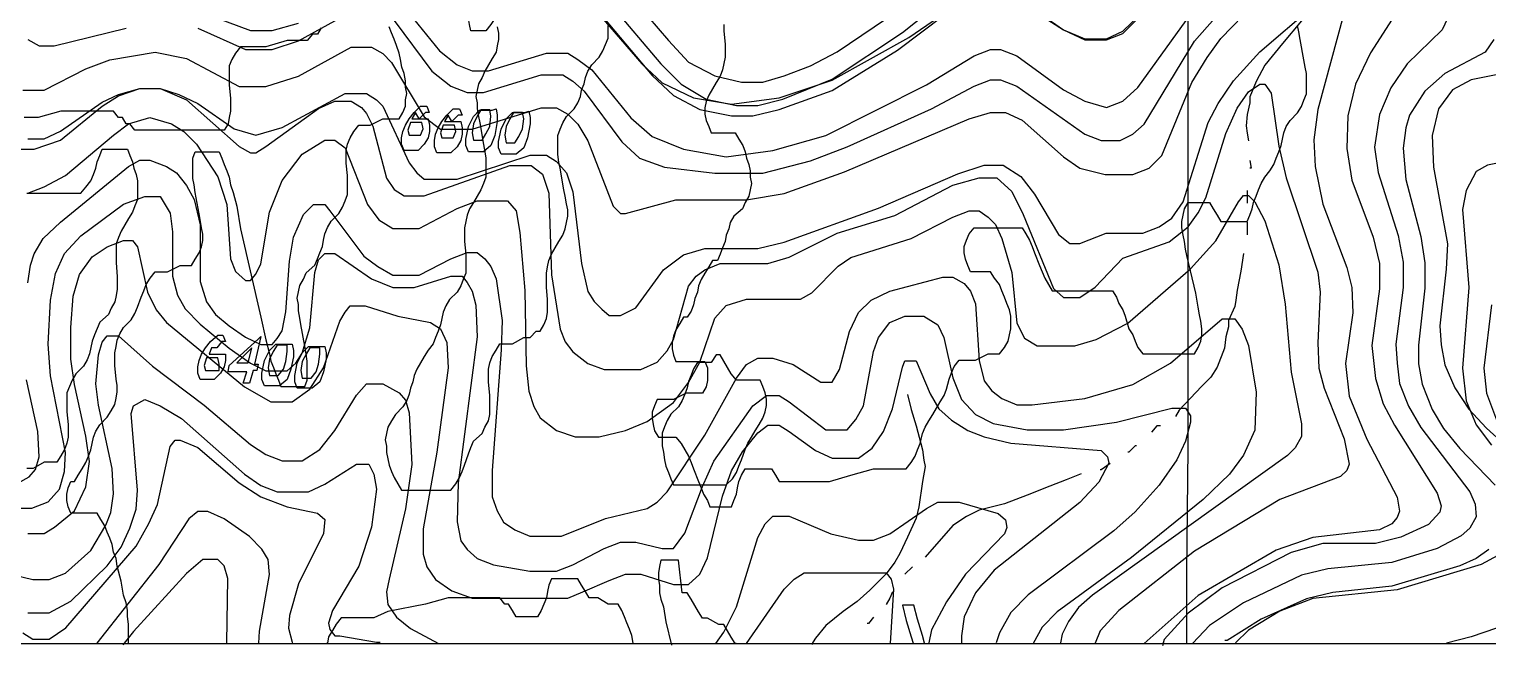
# Model space of a CAD drawing. Extents: x -0.82 to 6.83, y -0.63 to 7.9.
# Drawn here: x 0.839 to 1.45, y 3.653 to 3.911 of the extents above; entities that cross this region are included whole.
import ezdxf

# ---------------------------------------------------------------- set-up
doc = ezdxf.new("R2010")
doc.units = 0
for name, color, linetype in [('Elevations', 7, 'CONTINUOUS'), ('roads', 7, 'CONTINUOUS'), ('split_lines', 7, 'CONTINUOUS'), ('split_lines_copy', 7, 'CONTINUOUS'), ('topo', 7, 'CONTINUOUS'), ('topo_grid', 7, 'CONTINUOUS'), ('water', 7, 'CONTINUOUS'), ('white', 7, 'CONTINUOUS')]:
    doc.layers.add(name, color=color, linetype=linetype)

msp = doc.modelspace()

# ---------------------------------------------------------------- linework, layer by layer
at = {"layer": 'Elevations', "color": 1}
for points in [[(1.027985, 3.926651), (1.026932, 3.924005), (1.030095, 3.924005), (1.032204, 3.924005), (1.033786, 3.924005), (1.034313, 3.921359), (1.034839, 3.918713), (1.034313, 3.915538), (1.03273, 3.912893), (1.030622, 3.910247), (1.027984, 3.910247), (1.025875, 3.910247), (1.024293, 3.910247), (1.023766, 3.912893), (1.02324, 3.915538), (1.02324, 3.918184), (1.024293, 3.92083), (1.025349, 3.923476), (1.027457, 3.926122), (1.030093, 3.928768), (1.032728, 3.928768), (1.033783, 3.928768), (1.032201, 3.928768), (1.030093, 3.926122)], [(1.001094, 3.876036), (0.999512, 3.87339), (1.001094, 3.87339), (1.002676, 3.87339), (1.004785, 3.87339), (1.006367, 3.87339), (1.006894, 3.870744), (1.006894, 3.868099), (1.006367, 3.865453), (1.004785, 3.862807), (1.00215, 3.860161), (0.999512, 3.860161), (0.997403, 3.860161), (0.996347, 3.860161), (0.995294, 3.862807), (0.995294, 3.865453), (0.995821, 3.868099), (0.996874, 3.870744), (0.998456, 3.87339), (1.000565, 3.876036), (1.0032, 3.878682), (1.005835, 3.878682), (1.006891, 3.876036), (1.005309, 3.876036), (1.002673, 3.87339)], [(1.014803, 3.874978), (1.013221, 3.872332), (1.014803, 3.872332), (1.016385, 3.872332), (1.018494, 3.872332), (1.020076, 3.872332), (1.020603, 3.869686), (1.020603, 3.86704), (1.020076, 3.864394), (1.018494, 3.861749), (1.015859, 3.859103), (1.013223, 3.859103), (1.011115, 3.859103), (1.010059, 3.859103), (1.009006, 3.861749), (1.009006, 3.864394), (1.009533, 3.86704), (1.010586, 3.869686), (1.012168, 3.872332), (1.014277, 3.874978), (1.016914, 3.877624), (1.01955, 3.877624), (1.020603, 3.874978), (1.01902, 3.874978), (1.016385, 3.872332)], [(1.034838, 3.877597), (1.035365, 3.874951), (1.035365, 3.872305), (1.034309, 3.866485), (1.032727, 3.862251), (1.029563, 3.859605), (1.0264, 3.859605), (1.024291, 3.859605), (1.023235, 3.859605), (1.022182, 3.862251), (1.022182, 3.864897), (1.023235, 3.870189), (1.025344, 3.874422), (1.027982, 3.877068), (1.031672, 3.877068), (1.033254, 3.877068)], [(1.025347, 3.864421), (1.026929, 3.864421), (1.029038, 3.864421), (1.03062, 3.867067), (1.032202, 3.870242), (1.032729, 3.874475), (1.032202, 3.877121), (1.03062, 3.877121), (1.028511, 3.877121), (1.026929, 3.874475), (1.025347, 3.8713), (1.02482, 3.867596)], [(1.048546, 3.876565), (1.049073, 3.873919), (1.049073, 3.871274), (1.04802, 3.865453), (1.046437, 3.861219), (1.043275, 3.858574), (1.04011, 3.858574), (1.038002, 3.858574), (1.036949, 3.858574), (1.035893, 3.861219), (1.035893, 3.863865), (1.036949, 3.869157), (1.039057, 3.87339), (1.041693, 3.876036), (1.045384, 3.876036), (1.046963, 3.876036)], [(1.039056, 3.863363), (1.040638, 3.863363), (1.042747, 3.863363), (1.044327, 3.866008), (1.045909, 3.869183), (1.046435, 3.873417), (1.045909, 3.876063), (1.044327, 3.876063), (1.042218, 3.876063), (1.040638, 3.873417), (1.039056, 3.870242), (1.03853, 3.866538)], [(0.998458, 3.866538), (1.00004, 3.866538), (1.001623, 3.866538), (1.003205, 3.866538), (1.00426, 3.869183), (1.003734, 3.871829), (1.002152, 3.871829), (1.00057, 3.871829), (0.998987, 3.871829), (0.997934, 3.868654)], [(1.012166, 3.865479), (1.013748, 3.865479), (1.01533, 3.865479), (1.016913, 3.865479), (1.017966, 3.868125), (1.017439, 3.870771), (1.015857, 3.870771), (1.014275, 3.870771), (1.012692, 3.870771), (1.011637, 3.867596)], [(0.915678, 3.777426), (0.914625, 3.77478), (0.915678, 3.77478), (0.917787, 3.77478), (0.919369, 3.77478), (0.920951, 3.77478), (0.921478, 3.77478), (0.921478, 3.772134), (0.920951, 3.769488), (0.919369, 3.766843), (0.916734, 3.764197), (0.914098, 3.764197), (0.91199, 3.764197), (0.910934, 3.764197), (0.909881, 3.766843), (0.909881, 3.769488), (0.910407, 3.772134), (0.91146, 3.77478), (0.913043, 3.777426), (0.915151, 3.780072), (0.918316, 3.782718), (0.920424, 3.782718), (0.92148, 3.780072), (0.919898, 3.780072), (0.917789, 3.777426)], [(0.936241, 3.782188), (0.933606, 3.770547), (0.935188, 3.770547), (0.934662, 3.767901), (0.933079, 3.767901), (0.931497, 3.762609), (0.928862, 3.762609), (0.930444, 3.767372), (0.922536, 3.767372), (0.923063, 3.770018), (0.935189, 3.78113)], [(0.926223, 3.771102), (0.930968, 3.771102), (0.93255, 3.777452)], [(0.949422, 3.779013), (0.949949, 3.776368), (0.949949, 3.773722), (0.948893, 3.76843), (0.947311, 3.764197), (0.944147, 3.761551), (0.940984, 3.761551), (0.938875, 3.761551), (0.937819, 3.761551), (0.936766, 3.764197), (0.936766, 3.766843), (0.937819, 3.772134), (0.939928, 3.776368), (0.942566, 3.779013), (0.946256, 3.779013), (0.947838, 3.779013)], [(0.939932, 3.765837), (0.941512, 3.765837), (0.94362, 3.765837), (0.945729, 3.768483), (0.946785, 3.771658), (0.947311, 3.775891), (0.947311, 3.778537), (0.945203, 3.778537), (0.943094, 3.778537), (0.941512, 3.775891), (0.939929, 3.772716), (0.939403, 3.769012)], [(0.96313, 3.777955), (0.963656, 3.775309), (0.963656, 3.772663), (0.962603, 3.767372), (0.961021, 3.763138), (0.957858, 3.760493), (0.954694, 3.760493), (0.952585, 3.760493), (0.951532, 3.760493), (0.950477, 3.763138), (0.950477, 3.765784), (0.951532, 3.771076), (0.953641, 3.775309), (0.956276, 3.777955), (0.959968, 3.777955), (0.961547, 3.777955)], [(0.95364, 3.764779), (0.955222, 3.764779), (0.957331, 3.764779), (0.95944, 3.767425), (0.960493, 3.7706), (0.961019, 3.774833), (0.961019, 3.777479), (0.958911, 3.777479), (0.956802, 3.777479), (0.95522, 3.774833), (0.95364, 3.771658), (0.953114, 3.767954)], [(0.913042, 3.767954), (0.915151, 3.767954), (0.916206, 3.767954), (0.917786, 3.767954), (0.918842, 3.767954), (0.918842, 3.7706), (0.918315, 3.773245), (0.916733, 3.773245), (0.915151, 3.773245), (0.913568, 3.773245), (0.912515, 3.77007)]]:
    msp.add_lwpolyline(points, close=True, dxfattribs=at)
at = {"layer": 'roads', "color": 7}
msp.add_lwpolyline([(1.207252, 3.757926), (1.208834, 3.751576), (1.210943, 3.744697), (1.213578, 3.734643), (1.214105, 3.730409), (1.214631, 3.727764), (1.213578, 3.721414), (1.211996, 3.71083), (1.21094, 3.706068), (1.20725, 3.69813), (1.204086, 3.691251), (1.201977, 3.687547), (1.198287, 3.682784), (1.191433, 3.675905), (1.18616, 3.671143), (1.18036, 3.666909), (1.172979, 3.661089), (1.168761, 3.655797), (1.16705, 3.653151)], dxfattribs=at)
at = {"layer": 'split_lines', "color": 7}
msp.add_lwpolyline([(0.795933, 3.653521), (0.843832, 3.653521), (0.891732, 3.653521), (0.938957, 3.653521), (0.986861, 3.653521), (1.034087, 3.653521), (1.081986, 3.653521), (1.12921, 3.653521), (1.177111, 3.653521), (1.224335, 3.653521), (1.272241, 3.653521), (1.32014, 3.653521), (1.367364, 3.653521), (1.415265, 3.653521), (1.462495, 3.653521), (1.510394, 3.653521), (1.558294, 3.653521), (1.605519, 3.653521), (1.653418, 3.653521), (1.700649, 3.653521), (1.748548, 3.653521), (1.795772, 3.653521)], dxfattribs=at)
at = {"layer": 'split_lines_copy', "color": 7}
msp.add_lwpolyline([(0.795933, 3.653521), (0.843832, 3.653521), (0.891732, 3.653521), (0.938957, 3.653521), (0.986861, 3.653521), (1.034087, 3.653521), (1.081986, 3.653521), (1.12921, 3.653521), (1.177111, 3.653521), (1.224335, 3.653521), (1.272241, 3.653521), (1.32014, 3.653521), (1.367364, 3.653521), (1.415265, 3.653521), (1.462495, 3.653521), (1.510394, 3.653521), (1.558294, 3.653521), (1.605519, 3.653521), (1.653418, 3.653521), (1.700649, 3.653521), (1.748548, 3.653521), (1.795772, 3.653521)], dxfattribs=at)
at = {"layer": 'topo', "color": 2}
for points in [[(0.992127, 3.914612), (1.007944, 3.893446), (1.015853, 3.887096), (1.022707, 3.88445), (1.029561, 3.88445), (1.053815, 3.891858), (1.062781, 3.891858), (1.066999, 3.889212), (1.071749, 3.884979), (1.087566, 3.863812), (1.094947, 3.856933), (1.105492, 3.853229), (1.126582, 3.850583), (1.146617, 3.850583), (1.166653, 3.855875), (1.181943, 3.861696), (1.217268, 3.877571), (1.235194, 3.887096), (1.242049, 3.889741), (1.246267, 3.889741), (1.253121, 3.887096), (1.281596, 3.866987), (1.288451, 3.864341), (1.296359, 3.864341), (1.301632, 3.866987), (1.306377, 3.871221), (1.327467, 3.906013), (1.371228, 3.955596)], [(0.83659, 3.885429), (0.845553, 3.885429), (0.862952, 3.894425), (0.872969, 3.898129), (0.891955, 3.901304), (0.905136, 3.898658), (0.92728, 3.887016), (0.938352, 3.887016), (0.952061, 3.89125), (0.974205, 3.90342), (0.978423, 3.90342), (0.982641, 3.90342), (0.987386, 3.900775), (0.991077, 3.89707), (1.004785, 3.874316), (1.011639, 3.869025), (1.018493, 3.869025), (1.02482, 3.869025), (1.053819, 3.87802), (1.060146, 3.87802), (1.064891, 3.875375), (1.069109, 3.871141), (1.073331, 3.864262), (1.083876, 3.836851), (1.08704, 3.833676), (1.089149, 3.833676), (1.110239, 3.839497), (1.139764, 3.839497), (1.155582, 3.842143), (1.180889, 3.851139), (1.233087, 3.873364), (1.24205, 3.87601), (1.248377, 3.87601), (1.255231, 3.872835), (1.272635, 3.857489), (1.279489, 3.852726), (1.290034, 3.85008), (1.301633, 3.85008), (1.308487, 3.852726), (1.31376, 3.858018), (1.326414, 3.888604), (1.33274, 3.899187), (1.33854, 3.907125), (1.371229, 3.940885)], [(1.08282, 3.92128), (1.10391, 3.896409), (1.112345, 3.887942), (1.12289, 3.881592), (1.135544, 3.878946), (1.144508, 3.878946), (1.155052, 3.881592), (1.175615, 3.890059), (1.205141, 3.909638), (1.230976, 3.930276)], [(1.085457, 3.931599), (1.107074, 3.906199), (1.11551, 3.897203), (1.126582, 3.891382), (1.137654, 3.888736), (1.146617, 3.888736), (1.155579, 3.891382), (1.166652, 3.895615), (1.177724, 3.901436), (1.203559, 3.918899)], [(1.078073, 3.917099), (1.096, 3.896462), (1.104436, 3.888524), (1.117617, 3.882174), (1.133434, 3.879529), (1.153469, 3.882174), (1.175614, 3.889583), (1.207776, 3.907574), (1.233084, 3.925037)], [(1.080184, 3.915433), (1.10022, 3.89162), (1.109183, 3.883153), (1.120255, 3.877333), (1.133436, 3.874687), (1.142399, 3.874687), (1.153471, 3.877333), (1.175616, 3.88527), (1.203033, 3.902203), (1.233086, 3.924958)], [(1.250485, 3.924958), (1.272633, 3.91067), (1.281596, 3.906966), (1.29056, 3.906966), (1.297414, 3.910141), (1.308486, 3.920724)], [(1.251539, 3.925566), (1.272633, 3.910749), (1.281596, 3.906516), (1.29056, 3.906516), (1.297414, 3.909162), (1.30585, 3.917629)], [(0.838698, 3.865029), (0.845552, 3.865029), (0.852407, 3.868204), (0.869806, 3.880375), (0.87666, 3.88355), (0.885628, 3.886196), (0.894063, 3.886196), (0.901972, 3.88355), (0.909881, 3.879846), (0.925171, 3.869263), (0.934134, 3.866617), (0.945206, 3.869792), (0.971569, 3.884079), (0.976314, 3.884079), (0.980532, 3.884079), (0.98475, 3.881434), (0.987385, 3.878788), (0.998457, 3.854975), (1.001621, 3.850742), (1.004784, 3.848096), (1.011638, 3.848096), (1.018492, 3.848096), (1.049073, 3.85815), (1.055927, 3.85815), (1.060145, 3.855504), (1.064363, 3.850742), (1.066998, 3.842804), (1.070693, 3.812748), (1.073329, 3.801106), (1.075964, 3.796873), (1.079128, 3.793698), (1.082291, 3.791052), (1.087037, 3.791052), (1.093364, 3.794227), (1.104963, 3.810102), (1.113399, 3.816452), (1.122362, 3.819098), (1.144506, 3.819098), (1.155579, 3.821744), (1.195122, 3.836031), (1.228338, 3.850319), (1.239411, 3.854023), (1.247319, 3.854023), (1.254701, 3.84926), (1.260505, 3.841852), (1.270522, 3.824919), (1.275268, 3.821214), (1.279486, 3.821214), (1.290558, 3.825448), (1.305848, 3.825448), (1.312702, 3.828094), (1.317974, 3.831798), (1.32272, 3.838677), (1.333264, 3.871882), (1.337482, 3.87982), (1.343809, 3.889345), (1.354882, 3.901515), (1.377026, 3.920565)], [(0.909877, 3.911437), (0.929912, 3.902441), (0.940984, 3.902441), (0.952056, 3.906146), (0.974201, 3.918316)], [(0.994765, 3.922047), (1.011109, 3.901939), (1.018491, 3.896118), (1.024818, 3.893472), (1.031674, 3.893472), (1.055927, 3.90088), (1.06489, 3.90088), (1.069108, 3.898235), (1.074912, 3.894001), (1.091257, 3.873893), (1.10022, 3.865955), (1.113401, 3.860664), (1.131327, 3.857489), (1.150835, 3.860135), (1.17298, 3.866485), (1.215159, 3.887651), (1.235195, 3.899822), (1.242049, 3.902468), (1.246267, 3.902468), (1.253121, 3.899822), (1.272633, 3.885535), (1.281597, 3.880772), (1.29056, 3.878126), (1.297414, 3.880772), (1.303741, 3.886593), (1.325885, 3.917179)], [(1.390208, 3.91792), (1.379136, 3.877306), (1.377553, 3.864606), (1.37808, 3.853494), (1.381244, 3.837619), (1.391261, 3.81116), (1.39337, 3.802694), (1.393896, 3.79211), (1.390733, 3.770944), (1.392315, 3.757185), (1.399696, 3.739194), (1.41235, 3.714852), (1.413406, 3.709031), (1.41235, 3.706385), (1.410242, 3.703739), (1.40497, 3.701094), (1.377026, 3.697919), (1.361736, 3.692627), (1.329046, 3.673577), (1.306391, 3.653469)], [(1.412883, 3.919137), (1.401283, 3.901145), (1.394956, 3.887916), (1.391793, 3.874687), (1.391266, 3.860928), (1.393375, 3.847699), (1.402338, 3.823887), (1.404973, 3.812774), (1.404973, 3.802191), (1.40181, 3.778378), (1.403393, 3.76462), (1.406557, 3.754037), (1.411302, 3.745041), (1.429228, 3.716572), (1.43081, 3.71128), (1.430283, 3.708634), (1.425538, 3.703343), (1.413938, 3.698051), (1.403393, 3.695405), (1.381249, 3.695405), (1.368068, 3.691701), (1.33907, 3.676884), (1.324834, 3.666301), (1.314816, 3.655188), (1.314078, 3.652543)], [(0.913569, 3.917285), (0.932022, 3.910405), (0.940985, 3.910405), (0.952058, 3.91358)], [(1.434498, 3.917602), (1.431333, 3.910723), (1.41657, 3.896435), (1.409716, 3.886381), (1.404971, 3.875269), (1.402863, 3.86151), (1.404445, 3.850927), (1.412881, 3.824469), (1.41499, 3.813356), (1.41499, 3.802773), (1.411826, 3.77896), (1.412353, 3.771023), (1.413409, 3.762556), (1.417099, 3.753031), (1.422372, 3.744035), (1.442934, 3.717154), (1.445048, 3.711862), (1.445574, 3.70657), (1.442934, 3.701808), (1.439244, 3.698633), (1.429226, 3.693341), (1.410245, 3.68752), (1.383355, 3.684875), (1.372283, 3.682229), (1.34803, 3.670587), (1.333795, 3.661062), (1.326817, 3.653654)], [(0.838694, 3.906675), (0.84344, 3.904029), (0.849766, 3.904029), (0.879824, 3.911437)], [(1.452958, 3.906675), (1.449267, 3.901383), (1.432391, 3.892387), (1.423955, 3.884979), (1.417628, 3.874925), (1.416046, 3.869633), (1.414993, 3.861166), (1.416046, 3.847937), (1.422373, 3.824125), (1.423955, 3.813012), (1.423955, 3.802429), (1.42132, 3.778616), (1.42132, 3.770679), (1.4229, 3.762212), (1.427118, 3.751629), (1.431864, 3.743691), (1.438718, 3.735225), (1.453485, 3.719879)], [(0.834477, 3.86077), (0.841332, 3.86077), (0.852404, 3.864474), (0.869803, 3.878761), (0.876657, 3.882995), (0.885625, 3.88617), (0.894061, 3.88617), (0.905133, 3.881407), (0.927277, 3.861828), (0.932022, 3.859182), (0.934131, 3.859182), (0.938349, 3.861828), (0.960494, 3.877703), (0.967348, 3.880878), (0.974202, 3.880878), (0.97842, 3.878232), (0.980529, 3.875586), (0.983164, 3.870295), (0.988964, 3.848599), (0.992127, 3.843836), (0.996345, 3.84119), (1.000563, 3.84119), (1.004781, 3.84119), (1.040634, 3.85389), (1.049597, 3.85389), (1.054342, 3.850186), (1.056977, 3.842249), (1.058033, 3.807985), (1.061724, 3.785231), (1.063832, 3.779939), (1.066996, 3.775706), (1.073326, 3.770944), (1.080182, 3.768298), (1.089145, 3.768298), (1.095472, 3.768298), (1.102326, 3.771473), (1.106544, 3.776235), (1.109179, 3.780998), (1.115506, 3.803223), (1.118669, 3.807456), (1.12236, 3.810102), (1.128687, 3.812748), (1.148722, 3.812748), (1.157685, 3.815394), (1.177721, 3.825448), (1.201974, 3.832856), (1.226227, 3.845556), (1.2373, 3.848731), (1.244681, 3.848731), (1.251008, 3.84291), (1.255758, 3.833385), (1.268411, 3.80227), (1.272629, 3.798566), (1.279488, 3.798566), (1.285814, 3.802799), (1.297414, 3.81497), (1.316922, 3.821849), (1.324831, 3.828199), (1.329049, 3.83402), (1.332212, 3.84037), (1.340648, 3.867252), (1.345393, 3.877835), (1.350138, 3.884714), (1.354884, 3.887889), (1.356993, 3.887889), (1.359628, 3.884185), (1.362791, 3.86196), (1.365955, 3.848731), (1.379136, 3.809176), (1.380189, 3.800709), (1.379136, 3.779543), (1.379662, 3.768959), (1.381771, 3.760493), (1.390207, 3.739326), (1.392316, 3.728743), (1.39126, 3.726097), (1.388625, 3.723451), (1.363317, 3.713926), (1.327465, 3.69223), (1.29583, 3.667359), (1.287921, 3.658893), (1.285812, 3.653601)], [(1.456646, 3.892387), (1.443461, 3.889741), (1.435551, 3.885508), (1.429751, 3.877571), (1.427116, 3.866458), (1.427643, 3.853229), (1.433443, 3.821056), (1.432916, 3.810472), (1.430278, 3.78666), (1.430805, 3.778722), (1.432387, 3.770256), (1.436605, 3.760731), (1.442405, 3.751735), (1.449791, 3.743797), (1.464554, 3.730568)], [(0.838695, 3.842222), (0.84555, 3.844868), (0.854513, 3.849631), (0.874548, 3.866564), (0.880875, 3.871326), (0.889843, 3.873972), (0.898806, 3.871326), (0.904078, 3.868151), (0.909351, 3.86286), (0.918314, 3.849101), (0.922005, 3.83746), (0.923585, 3.814706), (0.925693, 3.809414), (0.929911, 3.80571), (0.93202, 3.80571), (0.934129, 3.808356), (0.936238, 3.812589), (0.939929, 3.834285), (0.945201, 3.847514), (0.953637, 3.858626), (0.963128, 3.864447), (0.967346, 3.864447), (0.971564, 3.861272), (0.981054, 3.83746), (0.985799, 3.83111), (0.991599, 3.827406), (0.996344, 3.827406), (1.002671, 3.827406), (1.018488, 3.835872), (1.026924, 3.839047), (1.033779, 3.839047), (1.039578, 3.839047), (1.043269, 3.834814), (1.044851, 3.825818), (1.04696, 3.801476), (1.047486, 3.769832), (1.048539, 3.759249), (1.050648, 3.752899), (1.053286, 3.748136), (1.06014, 3.742845), (1.068053, 3.740199), (1.07807, 3.740199), (1.089143, 3.742845), (1.098106, 3.746549), (1.109178, 3.754486), (1.115505, 3.762953), (1.12025, 3.77142), (1.126577, 3.789941), (1.131322, 3.795232), (1.139758, 3.797878), (1.155576, 3.797878), (1.16243, 3.797878), (1.167175, 3.800524), (1.178247, 3.811636), (1.183519, 3.815341), (1.208827, 3.823278), (1.226226, 3.832274), (1.233081, 3.83492), (1.237298, 3.83492), (1.240989, 3.832274), (1.244153, 3.829099), (1.246788, 3.823278), (1.251006, 3.808991), (1.253115, 3.787824), (1.256283, 3.781474), (1.261555, 3.778299), (1.268409, 3.778299), (1.277372, 3.778299), (1.286336, 3.780945), (1.299517, 3.787824), (1.325879, 3.810578), (1.336424, 3.82222), (1.345914, 3.838624), (1.348023, 3.84127), (1.350131, 3.84127), (1.352767, 3.838624), (1.356985, 3.830686), (1.362785, 3.812166), (1.36542, 3.795761), (1.368058, 3.767292), (1.372276, 3.745596), (1.372276, 3.740305), (1.369638, 3.735542), (1.366475, 3.732367), (1.284752, 3.673841), (1.278952, 3.66855), (1.274734, 3.662729), (1.272099, 3.657437), (1.271368, 3.653733)], [(1.463501, 3.856589), (1.45032, 3.853943), (1.445575, 3.851298), (1.441352, 3.84336), (1.439775, 3.835423), (1.442407, 3.80272), (1.439775, 3.768986), (1.441352, 3.755227), (1.445575, 3.745173), (1.451902, 3.736706)], [(0.838699, 3.804704), (0.839752, 3.812113), (0.841335, 3.816875), (0.845025, 3.823225), (0.852407, 3.830104), (0.880878, 3.853388), (0.885628, 3.856034), (0.889846, 3.856034), (0.8967, 3.853388), (0.900918, 3.850742), (0.905136, 3.84545), (0.9083, 3.839629), (0.910935, 3.829046), (0.910935, 3.805234), (0.91357, 3.796767), (0.917261, 3.791475), (0.92306, 3.786713), (0.929915, 3.78195), (0.936242, 3.778775), (0.940987, 3.778775), (0.943096, 3.781421), (0.945204, 3.784596), (0.946787, 3.792534), (0.948369, 3.8137), (0.949951, 3.823754), (0.954169, 3.833279), (0.958387, 3.837513), (0.963132, 3.837513), (0.965241, 3.834867), (0.979477, 3.815817), (0.985276, 3.811584), (0.991603, 3.807879), (0.996348, 3.807879), (1.002675, 3.807879), (1.015857, 3.814759), (1.022711, 3.817404), (1.026929, 3.817404), (1.030092, 3.814759), (1.032727, 3.811584), (1.034836, 3.806292), (1.037474, 3.788829), (1.036947, 3.776659), (1.033256, 3.726044), (1.033256, 3.714931), (1.035365, 3.70911), (1.038, 3.704348), (1.042745, 3.701173), (1.049072, 3.698527), (1.055926, 3.698527), (1.062253, 3.698527), (1.080711, 3.705935), (1.09811, 3.710169), (1.102328, 3.712815), (1.106546, 3.717048), (1.122364, 3.74086), (1.135545, 3.764673), (1.139763, 3.770494), (1.144508, 3.77314), (1.150835, 3.77314), (1.159271, 3.770494), (1.17087, 3.763085), (1.175616, 3.763085), (1.178779, 3.768377), (1.182997, 3.784252), (1.186688, 3.79219), (1.19196, 3.797481), (1.199869, 3.801185), (1.222013, 3.807006), (1.226231, 3.807006), (1.230976, 3.80436), (1.233614, 3.801185), (1.235723, 3.795894), (1.237305, 3.772081), (1.239414, 3.763615), (1.242578, 3.759381), (1.246796, 3.756206), (1.253122, 3.75356), (1.259449, 3.75356), (1.281597, 3.756206), (1.301633, 3.762027), (1.317451, 3.771023), (1.339068, 3.789544), (1.344339, 3.789544), (1.347504, 3.78531), (1.350139, 3.778431), (1.353303, 3.758852), (1.352776, 3.742977), (1.34803, 3.732394), (1.342231, 3.724456), (1.331159, 3.713873), (1.301106, 3.689531), (1.269998, 3.666777), (1.263671, 3.660427), (1.259856, 3.653548)], [(0.832371, 3.710222), (0.840279, 3.710222), (0.847134, 3.712868), (0.851879, 3.718159), (0.853987, 3.725568), (0.854514, 3.733505), (0.848187, 3.765678), (0.847134, 3.778908), (0.848187, 3.797428), (0.850296, 3.808541), (0.853987, 3.817008), (0.860841, 3.824416), (0.878767, 3.837645), (0.887735, 3.84082), (0.891953, 3.84082), (0.894061, 3.84082), (0.898279, 3.833941), (0.899333, 3.826003), (0.899333, 3.807483), (0.901441, 3.799545), (0.904605, 3.793724), (0.910932, 3.787374), (0.923058, 3.77732), (0.932021, 3.77097), (0.938348, 3.767795), (0.943093, 3.767795), (0.947311, 3.767795), (0.951002, 3.77097), (0.953638, 3.775203), (0.956802, 3.785787), (0.958911, 3.80907), (0.960493, 3.814362), (0.963128, 3.817008), (0.967346, 3.817008), (0.982636, 3.806424), (0.991599, 3.80272), (1.000562, 3.80272), (1.015852, 3.807483), (1.020598, 3.807483), (1.022707, 3.804837), (1.024815, 3.801133), (1.026398, 3.795312), (1.026924, 3.782083), (1.019016, 3.720911), (1.018489, 3.704507), (1.020072, 3.696569), (1.02271, 3.692865), (1.026928, 3.689161), (1.033782, 3.686515), (1.049072, 3.683869), (1.060144, 3.683869), (1.066998, 3.686515), (1.080184, 3.693394), (1.087038, 3.69604), (1.093365, 3.69604), (1.104437, 3.693394), (1.109182, 3.693394), (1.113927, 3.699744), (1.121309, 3.719323), (1.126054, 3.729907), (1.142399, 3.75319), (1.148198, 3.757423), (1.153471, 3.757423), (1.157689, 3.754778), (1.172979, 3.743136), (1.177724, 3.743136), (1.181942, 3.743136), (1.185633, 3.747369), (1.188796, 3.75319), (1.193014, 3.775944), (1.195122, 3.781765), (1.199867, 3.788115), (1.206194, 3.790761), (1.214103, 3.790761), (1.219904, 3.787057), (1.222539, 3.781765), (1.22623, 3.764832), (1.22992, 3.755836), (1.23572, 3.749486), (1.243102, 3.745782), (1.257342, 3.743136), (1.272632, 3.743136), (1.294776, 3.746311), (1.317975, 3.752132), (1.323774, 3.752132), (1.325883, 3.748957), (1.325883, 3.746311), (1.323774, 3.738373), (1.320084, 3.730436), (1.312702, 3.719853), (1.302685, 3.70874), (1.293721, 3.700803), (1.257869, 3.673921), (1.250483, 3.666513), (1.245738, 3.658046), (1.24446, 3.653813)], [(0.838697, 3.699638), (0.845551, 3.699638), (0.849769, 3.702284), (0.858205, 3.709163), (0.86295, 3.719218), (0.864533, 3.729801), (0.86295, 3.740384), (0.858205, 3.76208), (0.856623, 3.772663), (0.856623, 3.785893), (0.857676, 3.799122), (0.860314, 3.808118), (0.865586, 3.815526), (0.871913, 3.819759), (0.878767, 3.822405), (0.882462, 3.822405), (0.884571, 3.819759), (0.888789, 3.800709), (0.89248, 3.793301), (0.896698, 3.788009), (0.929387, 3.761128), (0.940459, 3.754778), (0.945204, 3.754778), (0.949422, 3.754778), (0.956804, 3.760069), (0.962603, 3.769065), (0.969458, 3.788644), (0.971567, 3.792348), (0.973675, 3.794994), (0.980002, 3.794994), (0.99371, 3.790761), (1.007419, 3.788115), (1.011636, 3.785469), (1.014274, 3.779648), (1.014801, 3.769065), (1.010055, 3.733743), (1.004256, 3.70157), (1.004256, 3.690986), (1.005836, 3.685695), (1.009527, 3.680403), (1.016381, 3.675641), (1.024817, 3.672466), (1.064888, 3.672466), (1.071219, 3.675111), (1.082291, 3.679874), (1.089146, 3.68252), (1.095472, 3.68252), (1.109181, 3.678286), (1.115508, 3.678286), (1.120253, 3.68252), (1.123416, 3.689399), (1.129743, 3.715328), (1.133434, 3.725911), (1.138178, 3.733849), (1.144506, 3.741786), (1.148724, 3.744961), (1.153469, 3.744961), (1.157686, 3.742316), (1.16876, 3.734378), (1.175614, 3.731203), (1.181941, 3.731203), (1.186686, 3.731203), (1.192486, 3.735436), (1.197231, 3.742316), (1.200922, 3.751841), (1.205139, 3.769303), (1.206194, 3.771949), (1.20883, 3.771949), (1.210938, 3.771949), (1.216738, 3.758191), (1.220429, 3.751841), (1.225701, 3.747078), (1.232555, 3.742845), (1.239409, 3.740199), (1.250482, 3.737553), (1.288448, 3.734378), (1.291084, 3.731732), (1.29161, 3.729086), (1.287392, 3.721149), (1.279483, 3.712682), (1.243626, 3.684213), (1.235718, 3.674688), (1.230972, 3.664634), (1.229919, 3.656696), (1.229919, 3.653521)], [(1.451901, 3.795418), (1.448737, 3.768959), (1.44979, 3.758376), (1.454008, 3.747263)], [(0.829734, 3.68297), (0.840805, 3.680324), (0.847659, 3.680324), (0.854514, 3.68297), (0.865059, 3.692495), (0.871385, 3.703078), (0.873494, 3.70837), (0.87455, 3.716307), (0.874023, 3.72689), (0.868223, 3.753349), (0.86717, 3.762345), (0.868223, 3.774515), (0.869806, 3.779807), (0.871914, 3.782453), (0.876659, 3.782453), (0.890899, 3.769753), (0.912516, 3.753349), (0.932024, 3.736945), (0.938351, 3.732711), (0.945205, 3.730065), (0.953641, 3.730065), (0.961023, 3.734828), (0.96735, 3.742765), (0.976313, 3.757582), (0.980531, 3.762345), (0.987385, 3.762345), (0.994239, 3.75864), (0.996875, 3.755465), (0.998457, 3.750174), (0.999512, 3.728478), (0.996875, 3.709957), (0.990021, 3.680456), (0.988968, 3.675164), (0.989494, 3.669873), (0.993184, 3.664581), (0.998984, 3.659819), (1.010714, 3.653469)], [(0.83448, 3.720673), (0.839225, 3.723319), (0.84186, 3.726494), (0.843442, 3.731785), (0.842916, 3.742369), (0.83817, 3.764064)], [(0.838696, 3.666433), (0.847659, 3.666433), (0.856623, 3.671196), (0.871913, 3.686012), (0.877712, 3.69395), (0.881403, 3.701887), (0.884043, 3.709825), (0.88457, 3.717762), (0.881935, 3.749909), (0.882988, 3.753084), (0.887733, 3.75573), (0.89406, 3.753084), (0.903023, 3.747793), (0.929386, 3.724509), (0.93624, 3.719747), (0.943094, 3.717101), (0.949421, 3.717101), (0.956275, 3.717101), (0.963129, 3.720276), (0.976311, 3.728743), (0.978419, 3.728743), (0.981584, 3.728743), (0.983692, 3.724509), (0.984748, 3.718159), (0.982637, 3.702284), (0.977365, 3.68588), (0.966293, 3.667359), (0.964711, 3.662068), (0.965237, 3.659422), (0.967346, 3.656776), (0.969454, 3.656776), (0.984745, 3.65413), (0.986343, 3.65413)], [(0.836589, 3.657966), (0.840807, 3.655321), (0.847662, 3.655321), (0.854516, 3.660083), (0.884046, 3.694347), (0.889318, 3.703872), (0.893009, 3.711809), (0.898282, 3.736151), (0.900391, 3.738797), (0.902499, 3.738797), (0.909881, 3.735622), (0.92728, 3.720805), (0.936243, 3.714984), (0.947315, 3.710751), (0.959969, 3.708105), (0.963133, 3.705459), (0.962607, 3.699638), (0.952062, 3.678472), (0.948371, 3.665243), (0.947844, 3.659951), (0.949427, 3.65413), (0.949744, 3.65413)], [(1.12696, 3.653574), (1.130273, 3.658337), (1.135545, 3.66892), (1.144508, 3.697919), (1.147672, 3.703739), (1.150835, 3.706914), (1.15347, 3.706914), (1.157688, 3.706914), (1.175087, 3.699506), (1.186687, 3.69686), (1.193014, 3.69686), (1.199868, 3.699506), (1.215158, 3.710089), (1.219903, 3.712735), (1.228866, 3.712735), (1.245211, 3.707973), (1.248374, 3.705327), (1.248901, 3.702152), (1.247845, 3.699506), (1.2315, 3.682573), (1.223592, 3.670931), (1.217265, 3.659289), (1.216141, 3.653733)], [(0.93552, 3.653601), (0.935715, 3.658628), (0.939933, 3.68244), (0.939406, 3.68879), (0.936771, 3.693024), (0.931498, 3.698315), (0.920953, 3.705724), (0.914099, 3.708899), (0.909881, 3.708899), (0.90619, 3.705724), (0.893537, 3.686674), (0.867523, 3.653627)], [(1.450848, 3.692891), (1.445575, 3.689187), (1.438717, 3.686012), (1.410246, 3.677546), (1.385465, 3.6749), (1.374393, 3.672254), (1.355412, 3.663787), (1.341177, 3.654791), (1.340161, 3.654791)], [(0.922079, 3.653813), (0.922006, 3.653813), (0.922533, 3.680721), (0.920951, 3.686012), (0.918315, 3.688658), (0.916207, 3.688658), (0.911989, 3.688658), (0.905135, 3.682837), (0.882991, 3.658496), (0.878443, 3.652939)], [(1.454536, 3.690351), (1.447682, 3.686647), (1.412352, 3.676064), (1.377027, 3.67236), (1.363318, 3.667068), (1.350137, 3.659131), (1.344724, 3.653839)], [(1.139719, 3.653521), (1.155576, 3.676276), (1.159795, 3.680509), (1.164013, 3.683155), (1.168231, 3.683155), (1.192483, 3.683155), (1.198284, 3.683155), (1.200392, 3.680509), (1.201445, 3.676276), (1.199935, 3.653521)], [(1.454011, 3.659977), (1.443461, 3.656273), (1.433105, 3.653627)], [(1.314078, 3.653707), (1.313973, 3.653495)]]:
    msp.add_lwpolyline(points, dxfattribs=at)
at = {"layer": 'topo_grid', "color": 7}
for points in [[(1.324294, 3.653601), (1.324294, 3.683578), (1.324821, 3.735251), (1.324821, 3.786395), (1.324821, 3.838068), (1.324821, 3.889212), (1.324821, 3.940885), (1.324821, 3.992559), (1.325347, 4.043703), (1.325347, 4.095349), (1.325347, 4.146493), (1.325347, 4.198166), (1.325347, 4.249839), (1.325347, 4.300983), (1.325874, 4.352656), (1.325874, 4.4038), (1.325874, 4.455474)], [(0.81339, 3.653521), (0.850297, 3.653521), (0.887736, 3.653521), (0.92517, 3.653521), (0.962077, 3.653521), (0.999512, 3.653521), (1.036419, 3.653521), (1.073858, 3.653521), (1.110765, 3.653521), (1.148199, 3.653521), (1.185634, 3.653521), (1.222541, 3.653521), (1.259975, 3.653521), (1.296887, 3.653521), (1.334321, 3.653521), (1.371756, 3.653521), (1.408663, 3.653521), (1.446101, 3.653521), (1.483009, 3.653521)]]:
    msp.add_lwpolyline(points, dxfattribs=at)
at = {"layer": 'water', "color": 4}
for points in [[(1.382829, 3.928741), (1.377556, 3.92292), (1.372284, 3.914454), (1.364375, 3.904929), (1.356993, 3.895933), (1.353303, 3.889054), (1.350668, 3.882704), (1.350668, 3.880058), (1.349612, 3.875295), (1.349086, 3.870533), (1.349612, 3.867358), (1.350139, 3.864183)], [(1.350666, 3.855981), (1.351192, 3.852806), (1.350666, 3.852806)], [(1.349611, 3.843334), (1.349611, 3.840688), (1.349611, 3.838042)], [(1.349611, 3.830157), (1.349611, 3.827511), (1.349611, 3.824866)], [(1.348029, 3.816981), (1.346976, 3.809573), (1.345394, 3.801635), (1.344867, 3.797402), (1.344341, 3.794756), (1.341706, 3.788935), (1.341706, 3.786289), (1.34065, 3.782056), (1.340123, 3.777294), (1.33696, 3.769356), (1.334323, 3.765123), (1.330633, 3.761419), (1.327995, 3.758773), (1.321141, 3.751364), (1.319559, 3.748719)], [(1.31323, 3.74475), (1.311648, 3.74475), (1.309539, 3.742104)], [(1.303213, 3.73631), (1.302686, 3.73631), (1.300048, 3.733664), (1.299522, 3.733664)], [(1.29214, 3.728928), (1.288449, 3.726282), (1.287923, 3.726282)], [(1.280013, 3.724694), (1.273687, 3.722049), (1.266832, 3.719403), (1.257342, 3.715699), (1.247852, 3.711994), (1.237307, 3.709349), (1.232034, 3.706703), (1.226234, 3.702999), (1.214635, 3.689769)], [(1.209361, 3.685695), (1.206198, 3.68252), (1.206198, 3.68252)], [(1.200924, 3.675138), (1.199871, 3.672492), (1.198289, 3.669846)], [(1.193016, 3.664608), (1.190907, 3.661962), (1.190381, 3.661962)]]:
    msp.add_lwpolyline(points, dxfattribs=at)
at = {"layer": 'white', "color": 7}
for points in [[(0.880894, 3.65368), (0.880894, 3.656326), (0.880894, 3.658972), (0.880894, 3.661618), (0.880368, 3.664793), (0.880368, 3.667439), (0.879841, 3.670614), (0.878788, 3.673789), (0.877732, 3.679609), (0.876153, 3.685959), (0.875624, 3.689134), (0.874571, 3.69178), (0.874044, 3.694955), (0.872988, 3.697601), (0.871935, 3.700247), (0.870882, 3.702893), (0.8693, 3.705539), (0.867718, 3.708184), (0.865609, 3.708184), (0.863501, 3.708184), (0.861392, 3.708184), (0.85981, 3.708184), (0.857701, 3.708184), (0.856648, 3.708184), (0.855592, 3.71083), (0.855066, 3.713476), (0.855066, 3.716122), (0.855592, 3.718768), (0.856648, 3.721414), (0.85823, 3.721414), (0.859812, 3.724059), (0.861394, 3.726705), (0.862977, 3.729351), (0.86403, 3.731997), (0.865085, 3.734643), (0.865612, 3.737289), (0.866138, 3.739934), (0.867191, 3.74258), (0.868774, 3.745226), (0.871938, 3.748401), (0.87352, 3.751047), (0.875102, 3.753693), (0.875629, 3.756339), (0.876155, 3.758984), (0.876155, 3.76163), (0.875629, 3.764276), (0.875102, 3.770097), (0.875102, 3.772743), (0.875102, 3.775389), (0.875629, 3.778034), (0.876155, 3.78068), (0.877211, 3.783326), (0.878793, 3.785972), (0.881956, 3.789147), (0.883538, 3.791793), (0.884591, 3.794439), (0.886173, 3.798672), (0.887226, 3.801318), (0.888282, 3.803964), (0.889864, 3.806609), (0.891973, 3.809255), (0.894608, 3.809255), (0.897244, 3.809255), (0.902516, 3.811901), (0.904624, 3.811901), (0.907262, 3.811901), (0.908845, 3.814547), (0.910427, 3.817193), (0.911482, 3.819839), (0.912009, 3.822484), (0.912009, 3.82513), (0.911482, 3.827776), (0.910956, 3.830422), (0.910427, 3.833597), (0.908845, 3.842593), (0.908318, 3.845768), (0.907792, 3.848414), (0.907792, 3.851589), (0.907792, 3.854234), (0.907792, 3.85688), (0.908845, 3.859526), (0.9099, 3.859526), (0.911482, 3.859526), (0.913591, 3.859526), (0.9157, 3.859526), (0.917282, 3.859526), (0.918864, 3.859526), (0.919917, 3.85688), (0.920973, 3.854234), (0.922026, 3.851589), (0.923082, 3.848943), (0.923608, 3.845768), (0.924661, 3.842593), (0.926244, 3.836772), (0.927826, 3.827247), (0.936262, 3.790338), (0.93837, 3.780813), (0.939953, 3.774992), (0.940479, 3.771817), (0.941535, 3.769171), (0.942588, 3.766525), (0.943644, 3.763879), (0.944697, 3.761233), (0.946279, 3.761233), (0.947861, 3.761233), (0.949959, 3.761233), (0.952068, 3.761233), (0.953647, 3.761233), (0.954703, 3.761233), (0.955756, 3.763879), (0.955756, 3.766525), (0.955756, 3.769171), (0.955756, 3.771817), (0.95523, 3.774992), (0.954703, 3.778167), (0.953121, 3.787163), (0.952594, 3.789808), (0.952068, 3.792983), (0.952068, 3.795629), (0.951541, 3.798275), (0.952068, 3.800921), (0.952594, 3.803567), (0.954177, 3.806213), (0.955232, 3.808858), (0.958922, 3.812033), (0.959978, 3.814679), (0.961031, 3.817325), (0.962087, 3.819971), (0.962613, 3.822617), (0.96314, 3.825263), (0.964193, 3.827908), (0.965775, 3.830554), (0.968939, 3.833729), (0.970521, 3.836375), (0.971577, 3.839021), (0.97263, 3.841667), (0.97263, 3.844313), (0.97263, 3.846958), (0.97263, 3.849604), (0.972104, 3.854896), (0.972104, 3.857542), (0.972104, 3.860188), (0.97263, 3.862833), (0.973686, 3.865479), (0.975268, 3.868125), (0.977377, 3.870771), (0.979485, 3.870771), (0.982121, 3.870771), (0.987393, 3.873417), (0.990028, 3.873417), (0.992137, 3.873417), (0.994245, 3.873417), (0.995828, 3.876063), (0.996883, 3.878708), (0.996883, 3.881354), (0.99741, 3.884), (0.996883, 3.886646), (0.996883, 3.889292), (0.996357, 3.892467), (0.995304, 3.895113), (0.994777, 3.898288), (0.994251, 3.900933), (0.993195, 3.904108), (0.992142, 3.906754), (0.991086, 3.9094), (0.990033, 3.912046)], [(1.035369, 3.91194), (1.035896, 3.909294), (1.035896, 3.906648), (1.035369, 3.904003), (1.034843, 3.901357), (1.03326, 3.898711), (1.031678, 3.896065), (1.030096, 3.893419), (1.029043, 3.890773), (1.027461, 3.888128), (1.026934, 3.885482), (1.026408, 3.882836), (1.026934, 3.88019), (1.026934, 3.877544), (1.027461, 3.874369), (1.027987, 3.871723), (1.029569, 3.862728), (1.030096, 3.859553), (1.030622, 3.856907), (1.030622, 3.854261), (1.030622, 3.851615), (1.030622, 3.848969), (1.029569, 3.846323), (1.028514, 3.843678), (1.026932, 3.841032), (1.025349, 3.838386), (1.023767, 3.83574), (1.022714, 3.833094), (1.022188, 3.830448), (1.021661, 3.827803), (1.021661, 3.825157), (1.021661, 3.821982), (1.022188, 3.81669), (1.022188, 3.814044), (1.022188, 3.811398), (1.022188, 3.808753), (1.021129, 3.806107), (1.020079, 3.803461), (1.018494, 3.800815), (1.015331, 3.79764), (1.013749, 3.794994), (1.012696, 3.792348), (1.012167, 3.789703), (1.01164, 3.787057), (1.010587, 3.784411), (1.009531, 3.781765), (1.008478, 3.779119), (1.00637, 3.776473), (1.004787, 3.773828), (1.003205, 3.771182), (1.001626, 3.768536), (1.00057, 3.76589), (1.000044, 3.763244), (0.99899, 3.760598), (0.998464, 3.757953), (0.997408, 3.755307), (0.995826, 3.752661), (0.992663, 3.749486), (0.991081, 3.74684), (0.989499, 3.744194), (0.988972, 3.741548), (0.988445, 3.738903), (0.988972, 3.736257), (0.988972, 3.733611), (0.989499, 3.730965), (0.990025, 3.728319), (0.991078, 3.725673), (0.992131, 3.723028), (0.993713, 3.720382), (0.995296, 3.717736), (0.997404, 3.717736), (1.00004, 3.717736), (1.002675, 3.717736), (1.005313, 3.717736), (1.007948, 3.717736), (1.010583, 3.717736), (1.013218, 3.717736), (1.015856, 3.717736), (1.017965, 3.720382), (1.019553, 3.723028), (1.020603, 3.725673), (1.021661, 3.728319), (1.023241, 3.733082), (1.024297, 3.735728), (1.02535, 3.738373), (1.029041, 3.741548), (1.030096, 3.744194), (1.031678, 3.74684), (1.032205, 3.749486), (1.032205, 3.752132), (1.032205, 3.754778), (1.032205, 3.757423), (1.031678, 3.763244), (1.031678, 3.76589), (1.031678, 3.768536), (1.032205, 3.771182), (1.033261, 3.773828), (1.034843, 3.776473), (1.036422, 3.779119), (1.039058, 3.779119), (1.041696, 3.779119), (1.04644, 3.781765), (1.049076, 3.781765), (1.051711, 3.784411), (1.053293, 3.784411), (1.054875, 3.787057), (1.055928, 3.789703), (1.056455, 3.792348), (1.056455, 3.794994), (1.056455, 3.79764), (1.055928, 3.802932), (1.055928, 3.806107), (1.055928, 3.808753), (1.056455, 3.811398), (1.056984, 3.814044), (1.058037, 3.81669), (1.059619, 3.819336), (1.061201, 3.821982), (1.062784, 3.824628), (1.063839, 3.827273), (1.064366, 3.829919), (1.064892, 3.832565), (1.064892, 3.835211), (1.064366, 3.837857), (1.063839, 3.841032), (1.063313, 3.843678), (1.061731, 3.852673), (1.061204, 3.855319), (1.060678, 3.858494), (1.060678, 3.86114), (1.060678, 3.863786), (1.060678, 3.866432), (1.061731, 3.869078), (1.062786, 3.871723), (1.064368, 3.874369), (1.067532, 3.877544), (1.069114, 3.88019), (1.070167, 3.882836), (1.070693, 3.885482), (1.071749, 3.888128), (1.072276, 3.890773), (1.073331, 3.893419), (1.074913, 3.896065), (1.078078, 3.89924), (1.07966, 3.901886), (1.080715, 3.904532), (1.081769, 3.907178), (1.081769, 3.909823), (1.081769, 3.912469)], [(1.13027, 3.912998), (1.13027, 3.910353), (1.130796, 3.904532), (1.130796, 3.901886), (1.130796, 3.89924), (1.13027, 3.896594), (1.129743, 3.893948), (1.128687, 3.891303), (1.127108, 3.888657), (1.125526, 3.886011), (1.123943, 3.883365), (1.12289, 3.880719), (1.122364, 3.878073), (1.122364, 3.875428), (1.12289, 3.872782), (1.123943, 3.870136), (1.124999, 3.86749), (1.126581, 3.86749), (1.12869, 3.86749), (1.130799, 3.86749), (1.132907, 3.86749), (1.135016, 3.86749), (1.136598, 3.864844), (1.138181, 3.862198), (1.139234, 3.859553), (1.13976, 3.856907), (1.140816, 3.854261), (1.141342, 3.851615), (1.141342, 3.848969), (1.141869, 3.846323), (1.141342, 3.843678), (1.140816, 3.841032), (1.139234, 3.838386), (1.138178, 3.83574), (1.134488, 3.832565), (1.132906, 3.829919), (1.132379, 3.827273), (1.131324, 3.824628), (1.130797, 3.821982), (1.129744, 3.819336), (1.128688, 3.81669), (1.127635, 3.814044), (1.125527, 3.814044), (1.123944, 3.811398), (1.122362, 3.808753), (1.12078, 3.806107), (1.119724, 3.803461), (1.119198, 3.800815), (1.118145, 3.798169), (1.117618, 3.795523), (1.116563, 3.792878), (1.11498, 3.790232), (1.113398, 3.790232), (1.111816, 3.787586), (1.110234, 3.78494), (1.109181, 3.782294), (1.108652, 3.779648), (1.108652, 3.777003), (1.109181, 3.774357), (1.110234, 3.771711), (1.111816, 3.771711), (1.113398, 3.771711), (1.11551, 3.771711), (1.117618, 3.771711), (1.1192, 3.771711), (1.121309, 3.771711), (1.122365, 3.771711), (1.123418, 3.769065), (1.123418, 3.766419), (1.123418, 3.763773), (1.122891, 3.761128), (1.121309, 3.758482), (1.119727, 3.758482), (1.117089, 3.758482), (1.114454, 3.758482), (1.109182, 3.755836), (1.107073, 3.755836), (1.104438, 3.755836), (1.102329, 3.755836), (1.101273, 3.75319), (1.10022, 3.750544), (1.10022, 3.747898), (1.100747, 3.745253), (1.101273, 3.742607), (1.102856, 3.739961), (1.104438, 3.739961), (1.106547, 3.739961), (1.108655, 3.739961), (1.110237, 3.739961), (1.112346, 3.737315), (1.113928, 3.734669), (1.115511, 3.732023), (1.116564, 3.729378), (1.117619, 3.726732), (1.119728, 3.72144), (1.120781, 3.718794), (1.121837, 3.716148), (1.123419, 3.713503), (1.124475, 3.710857), (1.126583, 3.710857), (1.128166, 3.710857), (1.130274, 3.710857), (1.131857, 3.710857), (1.133439, 3.710857), (1.134492, 3.713503), (1.135547, 3.716148), (1.136074, 3.718794), (1.136601, 3.72144), (1.137656, 3.724086), (1.139238, 3.726732), (1.141347, 3.726732), (1.142929, 3.726732), (1.145038, 3.726732), (1.147147, 3.726732), (1.148729, 3.726732), (1.150309, 3.726732), (1.151891, 3.724086), (1.153473, 3.72144), (1.155055, 3.72144), (1.15769, 3.72144), (1.159799, 3.72144), (1.162434, 3.72144), (1.165597, 3.72144), (1.168235, 3.72144), (1.171398, 3.72144), (1.174562, 3.72144), (1.183525, 3.724086), (1.193015, 3.726732), (1.19565, 3.726732), (1.198815, 3.726732), (1.20145, 3.726732), (1.204085, 3.726732), (1.206723, 3.726732), (1.208837, 3.729378), (1.210419, 3.732023), (1.211472, 3.734669), (1.212528, 3.737315), (1.213581, 3.741548), (1.214637, 3.744194), (1.216219, 3.74684), (1.217801, 3.749486), (1.219383, 3.752132), (1.220966, 3.754778), (1.222545, 3.757423), (1.223601, 3.760069), (1.224654, 3.764303), (1.22571, 3.766948), (1.226763, 3.769594), (1.228871, 3.77224), (1.23098, 3.77224), (1.233089, 3.77224), (1.235727, 3.77224), (1.240998, 3.774886), (1.243634, 3.774886), (1.245742, 3.774886), (1.247851, 3.777532), (1.249433, 3.780178), (1.24996, 3.782823), (1.250486, 3.785469), (1.250486, 3.788115), (1.250486, 3.790761), (1.24996, 3.793407), (1.248907, 3.796053), (1.247851, 3.798698), (1.246798, 3.801344), (1.245742, 3.80399), (1.243634, 3.806636), (1.242052, 3.809282), (1.239943, 3.809282), (1.237308, 3.809282), (1.235725, 3.809282), (1.233617, 3.809282), (1.232564, 3.811928), (1.231508, 3.814573), (1.230981, 3.817219), (1.230981, 3.819865), (1.232037, 3.822511), (1.23309, 3.825157), (1.235199, 3.827803), (1.237308, 3.827803), (1.239945, 3.827803), (1.242581, 3.827803), (1.245216, 3.827803), (1.247851, 3.827803), (1.250489, 3.827803), (1.253124, 3.827803), (1.255233, 3.827803), (1.256815, 3.825157), (1.258397, 3.822511), (1.259453, 3.819865), (1.260506, 3.817219), (1.262615, 3.811928), (1.263671, 3.809282), (1.264724, 3.806636), (1.266306, 3.80399), (1.267888, 3.801344), (1.269997, 3.801344), (1.272632, 3.801344), (1.275267, 3.801344), (1.277903, 3.801344), (1.283175, 3.801344), (1.285811, 3.801344), (1.288446, 3.801344), (1.291081, 3.801344), (1.29319, 3.801344), (1.294772, 3.798698), (1.295828, 3.796053), (1.29741, 3.793407), (1.298466, 3.790761), (1.300048, 3.785469), (1.30163, 3.782823), (1.302686, 3.780178), (1.303739, 3.777532), (1.305848, 3.774886), (1.307956, 3.774886), (1.310065, 3.774886), (1.3127, 3.774886), (1.315338, 3.774886), (1.317973, 3.774886), (1.320609, 3.774886), (1.323244, 3.774886), (1.325882, 3.774886), (1.327464, 3.774886), (1.329046, 3.777532), (1.330099, 3.780178), (1.330626, 3.782823), (1.330626, 3.785469), (1.330099, 3.788644), (1.329573, 3.79129), (1.329046, 3.794465), (1.327993, 3.800286), (1.324302, 3.816161), (1.323776, 3.818807), (1.323249, 3.821982), (1.322723, 3.824628), (1.322196, 3.827803), (1.322196, 3.830448), (1.322723, 3.833094), (1.323249, 3.83574), (1.324831, 3.838386), (1.326414, 3.838386), (1.328522, 3.838386), (1.330631, 3.838386), (1.332213, 3.838386), (1.333796, 3.838386), (1.335378, 3.83574), (1.33696, 3.833094), (1.338542, 3.830448), (1.340651, 3.830448), (1.342233, 3.830448), (1.344342, 3.830448), (1.346451, 3.830448), (1.348033, 3.830448), (1.349615, 3.830448), (1.350671, 3.833094), (1.351724, 3.83574), (1.35225, 3.838386), (1.353306, 3.841032), (1.354359, 3.843678), (1.355415, 3.846323), (1.356997, 3.848969), (1.359106, 3.851615), (1.360688, 3.854261), (1.361743, 3.856907), (1.362797, 3.859553), (1.363852, 3.862198), (1.364379, 3.864844), (1.364905, 3.86749), (1.365958, 3.870136), (1.36754, 3.872782), (1.370704, 3.875957), (1.372286, 3.878603), (1.373341, 3.881248), (1.374395, 3.883894), (1.374395, 3.88654), (1.374395, 3.889186), (1.374395, 3.892361), (1.373868, 3.895007), (1.373341, 3.898182), (1.371759, 3.906648), (1.371233, 3.909823), (1.370706, 3.912469)], [(0.961568, 3.911517), (0.959986, 3.908871), (0.957877, 3.908871), (0.955768, 3.906225), (0.953133, 3.906225), (0.949969, 3.906225), (0.947334, 3.906225), (0.938371, 3.903579), (0.935207, 3.903579), (0.932572, 3.903579), (0.929937, 3.903579), (0.927828, 3.903579), (0.925719, 3.900933), (0.924137, 3.898288), (0.923084, 3.895642), (0.923084, 3.892996), (0.923084, 3.89035), (0.923084, 3.887704), (0.92361, 3.881883), (0.92361, 3.879238), (0.92361, 3.876592), (0.923084, 3.873946), (0.922557, 3.8713), (0.920975, 3.868654), (0.918866, 3.868654), (0.916758, 3.868654), (0.914122, 3.868654), (0.911487, 3.868654), (0.908323, 3.868654), (0.90516, 3.868654), (0.90252, 3.868654), (0.899357, 3.868654), (0.896193, 3.868654), (0.893557, 3.868654), (0.890922, 3.868654), (0.888284, 3.868654), (0.885649, 3.868654), (0.88354, 3.868654), (0.881432, 3.8713), (0.879849, 3.8713), (0.878267, 3.873946), (0.876685, 3.873946), (0.874576, 3.876592), (0.872468, 3.876592), (0.869832, 3.876592), (0.867197, 3.876592), (0.864559, 3.876592), (0.861396, 3.876592), (0.858761, 3.876592), (0.852434, 3.876592), (0.842943, 3.873946), (0.837144, 3.873946)], [(0.838196, 3.842196), (0.840831, 3.842196), (0.843994, 3.842196), (0.847158, 3.842196), (0.850321, 3.842196), (0.852959, 3.842196), (0.856122, 3.842196), (0.858757, 3.842196), (0.860866, 3.842196), (0.862975, 3.844842), (0.865084, 3.847488), (0.866139, 3.850133), (0.867192, 3.852779), (0.867719, 3.855425), (0.868774, 3.858071), (0.869827, 3.860717), (0.87141, 3.860717), (0.872992, 3.860717), (0.875101, 3.860717), (0.876683, 3.860717), (0.878792, 3.860717), (0.880374, 3.860717), (0.881429, 3.858071), (0.882483, 3.855425), (0.883009, 3.852779), (0.884065, 3.850133), (0.884591, 3.847488), (0.884591, 3.844842), (0.884591, 3.842196), (0.884591, 3.83955), (0.883536, 3.836904), (0.882483, 3.834258), (0.8809, 3.831613), (0.879318, 3.828967), (0.877736, 3.826321), (0.87668, 3.823675), (0.875627, 3.821029), (0.875627, 3.818383), (0.875627, 3.815738), (0.875627, 3.813092), (0.876154, 3.807271), (0.876154, 3.804625), (0.876154, 3.801979), (0.875627, 3.799333), (0.875101, 3.796688), (0.873518, 3.794042), (0.872463, 3.791396), (0.868773, 3.788221), (0.867717, 3.785575), (0.866664, 3.782929), (0.865608, 3.780283), (0.865082, 3.777638), (0.864555, 3.774992), (0.863502, 3.772346), (0.86192, 3.7697), (0.858756, 3.766525), (0.857174, 3.763879), (0.856118, 3.761233), (0.855065, 3.758588), (0.855065, 3.755942), (0.855065, 3.753296), (0.855065, 3.75065), (0.855591, 3.745358), (0.855591, 3.742713), (0.855591, 3.740067), (0.855065, 3.737421), (0.854009, 3.734775), (0.85243, 3.732129), (0.850847, 3.729483), (0.848212, 3.729483), (0.845574, 3.729483), (0.840829, 3.726838), (0.838194, 3.726838)], [(1.135443, 3.653548), (1.135006, 3.653548), (1.133424, 3.656194), (1.131842, 3.65884), (1.130259, 3.661485), (1.128152, 3.661485), (1.123407, 3.664131), (1.121298, 3.664131), (1.119716, 3.666777), (1.118133, 3.669423), (1.116551, 3.672069), (1.114969, 3.674715), (1.11286, 3.674715), (1.111289, 3.688473), (1.10918, 3.688473), (1.107071, 3.688473), (1.105489, 3.688473), (1.103907, 3.688473), (1.10338, 3.685827), (1.102854, 3.683181), (1.102854, 3.680535), (1.10338, 3.67789), (1.10338, 3.674715), (1.103907, 3.672069), (1.10496, 3.668894), (1.106015, 3.662544), (1.108413, 3.652754)], [(1.092491, 3.653654), (1.09231, 3.653654), (1.091781, 3.656829), (1.090728, 3.659475), (1.089672, 3.66212), (1.088619, 3.664766), (1.087563, 3.667412), (1.085981, 3.670058), (1.083872, 3.670058), (1.081764, 3.670058), (1.077546, 3.672704), (1.075437, 3.672704), (1.073855, 3.672704), (1.072272, 3.67535), (1.07069, 3.677995), (1.069108, 3.680641), (1.067526, 3.680641), (1.065417, 3.680641), (1.063308, 3.680641), (1.061726, 3.680641), (1.059615, 3.680641), (1.058033, 3.680641), (1.056977, 3.677995), (1.05645, 3.67535), (1.055924, 3.672704), (1.054871, 3.670058), (1.053815, 3.667412), (1.052233, 3.664766), (1.050651, 3.664766), (1.048542, 3.664766), (1.04696, 3.664766), (1.044851, 3.664766), (1.043269, 3.664766), (1.041689, 3.667412), (1.040107, 3.670058), (1.038525, 3.670058), (1.036416, 3.672704), (1.034308, 3.672704), (1.0322, 3.672704), (1.029564, 3.672704), (1.026401, 3.672704), (1.023765, 3.672704), (1.020597, 3.672704), (1.014798, 3.672704), (1.005307, 3.670058), (0.98949, 3.666883), (0.98369, 3.664237), (0.980527, 3.664237), (0.977889, 3.664237), (0.974727, 3.664237), (0.972091, 3.664237), (0.969983, 3.664237), (0.967874, 3.661591), (0.966292, 3.658945), (0.964709, 3.6563), (0.964183, 3.653654), (0.96401, 3.653654)], [(1.214383, 3.653654), (1.213584, 3.656829), (1.211472, 3.663708), (1.209888, 3.669529), (1.209888, 3.669529), (1.209361, 3.669529), (1.209361, 3.669529), (1.208837, 3.669529), (1.208311, 3.669529), (1.207781, 3.669529), (1.207255, 3.669529), (1.206728, 3.669529), (1.206202, 3.669529), (1.206202, 3.669529), (1.205677, 3.669529), (1.205145, 3.669529), (1.205145, 3.669529), (1.205145, 3.669529), (1.205145, 3.669529), (1.205145, 3.669529), (1.205145, 3.669529), (1.206728, 3.663179), (1.208842, 3.6563), (1.209559, 3.653654)]]:
    msp.add_lwpolyline(points, dxfattribs=at)
msp.add_lwpolyline([(1.124998, 3.771288), (1.122889, 3.771288), (1.120781, 3.771288), (1.119198, 3.771288), (1.117616, 3.768642), (1.116563, 3.765996), (1.115507, 3.76335), (1.114981, 3.760704), (1.113925, 3.758058), (1.112872, 3.755413), (1.11129, 3.752767), (1.108127, 3.749592), (1.106545, 3.746946), (1.105492, 3.7443), (1.104436, 3.741654), (1.104436, 3.739008), (1.104436, 3.736363), (1.104962, 3.733717), (1.105489, 3.730542), (1.106015, 3.727896), (1.107071, 3.72525), (1.108124, 3.722604), (1.10918, 3.719958), (1.111289, 3.719958), (1.113397, 3.719958), (1.115506, 3.719958), (1.118141, 3.719958), (1.120777, 3.719958), (1.12394, 3.719958), (1.126576, 3.719958), (1.129211, 3.719958), (1.13132, 3.719958), (1.133955, 3.722604), (1.135537, 3.72525), (1.136593, 3.727896), (1.137646, 3.730542), (1.139228, 3.734775), (1.140281, 3.737421), (1.141863, 3.740067), (1.143446, 3.742713), (1.145028, 3.745358), (1.14661, 3.748004), (1.147666, 3.75065), (1.148192, 3.753296), (1.148192, 3.755942), (1.147666, 3.758588), (1.14661, 3.761233), (1.145557, 3.763879), (1.143448, 3.763879), (1.141866, 3.763879), (1.139231, 3.763879), (1.137122, 3.763879), (1.13554, 3.763879), (1.133431, 3.766525), (1.131849, 3.769171), (1.130267, 3.771817), (1.128684, 3.774463), (1.127102, 3.774463), (1.124999, 3.771288)], close=True, dxfattribs=at)

doc.saveas('drawing.dxf')
